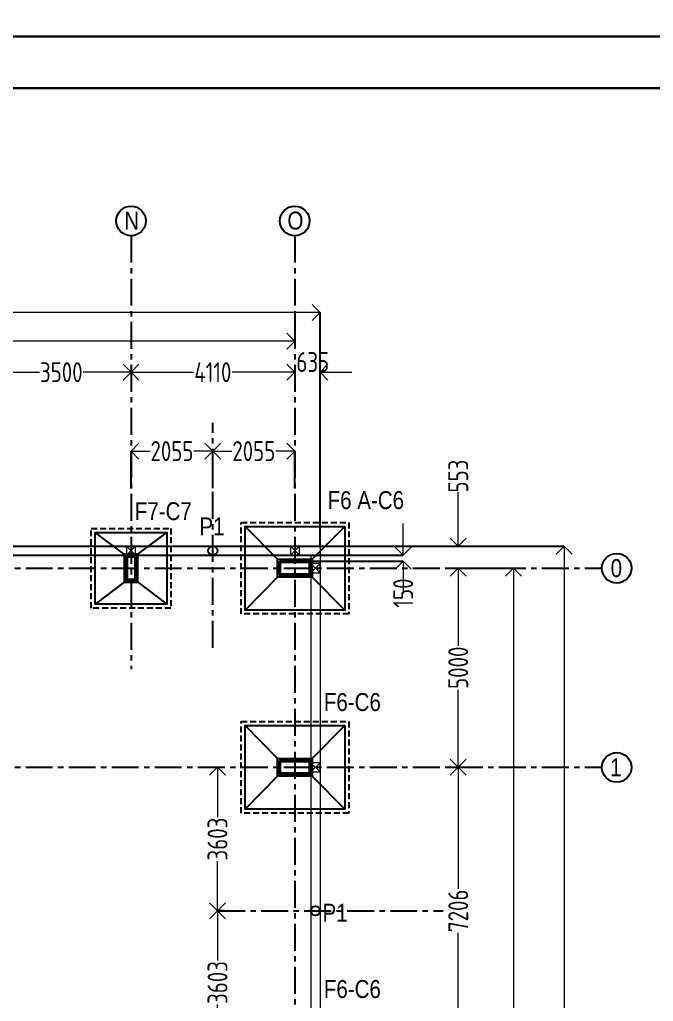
# Model space of a CAD drawing. Header units: inches. Extents: x -605 to 2991212, y -2872845 to 0.
# Drawn here: x 2325180 to 2341090, y -2388678 to -2364027 of the extents above; entities that cross this region are included whole.
import ezdxf
from ezdxf import colors
from ezdxf.entities.mleader import LeaderData, LeaderLine
from ezdxf.math import Vec2, Vec3

# ---------------------------------------------------------------- set-up
doc = ezdxf.new("R2010")
doc.units = ezdxf.units.IN
doc.header["$LTSCALE"] = 600
doc.header["$MEASUREMENT"] = 0
doc.linetypes.add('CENTER', pattern=[2, 1.25, -0.25, 0.25, -0.25])
doc.linetypes.add('DASHED2', pattern=[0.375, 0.25, -0.125])
for name, color, linetype, lineweight in [('PV_MASONRY', 10, 'Continuous', 0), ('PV_TEXT_ROMANS', 7, 'Continuous', 0), ('rDIMension', 1, 'Continuous', 18), ('rRCC 2', 40, 'Continuous', 15), ('rSHEET', 2, 'Continuous', 30)]:
    doc.layers.add(name, color=color, linetype=linetype, lineweight=lineweight)
doc.layers.add('see level', color=2, linetype='Continuous')
doc.layers.add('SnT-CENTER2', color=8, linetype='CENTER')
doc.styles.add('DIM', font='geniso.shx', dxfattribs={"width": 0.85})
doc.styles.add('J.P', font='ARIALN.TTF')
doc.styles.add('TEXT3', font='geniso.shx')
doc.dimstyles.new('ST-100', dxfattribs={"dimscale": 100, "dimtxt": 2.5, "dimasz": 2, "dimexe": 0.18, "dimexo": 0.0625, "dimgap": 0.2, "dimtad": 0, "dimdec": 0, "dimzin": 0, "dimdsep": 46, "dimtxsty": 'DIM', "dimblk": 'OPEN90', "dimcen": 0.09, "dimclrd": 256, "dimclrt": 7, "dimadec": 0, "dimazin": 0, "dimtfac": 1, "dimtdec": 0, "dimtofl": 0, "dimtmove": 0, "dimatfit": 3, "dimldrblk": 'OPEN90', "dimfxl": 1, "dimtolj": 1, "dimtzin": 0, "dimlwd": -1, "dimarcsym": 0})

# ---------------------------------------------------------------- blocks, each defined once
blk = doc.blocks.new('_Open90')
at = {"color": 0, "linetype": 'ByBlock', "lineweight": -2}
for p, q in [((0, 0), (-1, 0)), ((-0.5, 0.5), (0, 0)), ((0, 0), (-0.5, -0.5))]:
    blk.add_line(p, q, dxfattribs=at)
blk = doc.blocks.new('*D704')
at = {"layer": 'Defpoints', "color": 0, "linetype": 'ByBlock'}
for p in [(2324476, -2372880), (2327976, -2372880), (2327976, -2372880)]:
    blk.add_point(p, dxfattribs=at)
at = {"layer": 'rDIMension', "color": 0, "linetype": 'ByBlock', "lineweight": -2}
for p, q in [((2324476, -2372880), (2324476, -2372880)), ((2327976, -2372880), (2327976, -2372880))]:
    blk.add_line(p, q, dxfattribs=at)
at = {"layer": 'rDIMension'}
for p, q in [((2324876, -2372880), (2325675, -2372880)), ((2327576, -2372880), (2326778, -2372880))]:
    blk.add_line(p, q, dxfattribs=at)
at = {"layer": 'rDIMension', "linetype": 'ByBlock', "xscale": 400, "yscale": 400, "zscale": 400, "rotation": 180}
blk.add_blockref('_Open90', (2324476, -2372880), dxfattribs=at)
at = {"layer": 'rDIMension', "linetype": 'ByBlock', "xscale": 400, "yscale": 400, "zscale": 400}
blk.add_blockref('_Open90', (2327976, -2372880), dxfattribs=at)
at = {"layer": 'rDIMension', "color": 7, "linetype": 'ByBlock', "insert": (2326226, -2372880), "char_height": 500, "attachment_point": 5, "style": 'DIM'}
blk.add_mtext('\\A1;3500', dxfattribs=at)
blk = doc.blocks.new('*D705')
at = {"layer": 'Defpoints', "color": 0, "linetype": 'ByBlock'}
for p in [(2327976, -2372880), (2332086, -2372880), (2332086, -2372880)]:
    blk.add_point(p, dxfattribs=at)
at = {"layer": 'rDIMension', "color": 0, "linetype": 'ByBlock', "lineweight": -2}
for p, q in [((2327976, -2372880), (2327976, -2372880)), ((2332086, -2372880), (2332086, -2372880))]:
    blk.add_line(p, q, dxfattribs=at)
at = {"layer": 'rDIMension'}
for p, q in [((2328376, -2372880), (2329544, -2372880)), ((2331686, -2372880), (2330519, -2372880))]:
    blk.add_line(p, q, dxfattribs=at)
at = {"layer": 'rDIMension', "linetype": 'ByBlock', "xscale": 400, "yscale": 400, "zscale": 400, "rotation": 180}
blk.add_blockref('_Open90', (2327976, -2372880), dxfattribs=at)
at = {"layer": 'rDIMension', "linetype": 'ByBlock', "xscale": 400, "yscale": 400, "zscale": 400}
blk.add_blockref('_Open90', (2332086, -2372880), dxfattribs=at)
at = {"layer": 'rDIMension', "color": 7, "linetype": 'ByBlock', "insert": (2330031, -2372880), "char_height": 500, "attachment_point": 5, "style": 'DIM'}
blk.add_mtext('\\A1;4110', dxfattribs=at)
blk = doc.blocks.new('*D706')
at = {"layer": 'Defpoints', "color": 0, "linetype": 'ByBlock'}
for p in [(2336191, -2382801), (2336191, -2390007), (2336191, -2390007)]:
    blk.add_point(p, dxfattribs=at)
at = {"layer": 'rDIMension', "color": 0, "linetype": 'ByBlock', "lineweight": -2}
for p, q in [((2336191, -2382801), (2336191, -2382801)), ((2336191, -2390007), (2336191, -2390007))]:
    blk.add_line(p, q, dxfattribs=at)
at = {"layer": 'rDIMension'}
for p, q in [((2336191, -2383201), (2336191, -2385853)), ((2336191, -2389607), (2336191, -2386956))]:
    blk.add_line(p, q, dxfattribs=at)
at = {"layer": 'rDIMension', "linetype": 'ByBlock', "xscale": 400, "yscale": 400, "zscale": 400}
for p, rotation in [((2336191, -2382801), 90), ((2336191, -2390007), 270)]:
    blk.add_blockref('_Open90', p, dxfattribs=dict(at, rotation=rotation))
at = {"layer": 'rDIMension', "color": 7, "linetype": 'ByBlock', "insert": (2336191, -2386404), "char_height": 500, "attachment_point": 5, "rotation": 90, "style": 'DIM'}
blk.add_mtext('\\A1;7206', dxfattribs=at)
blk = doc.blocks.new('*D747')
at = {"layer": 'Defpoints', "color": 0, "linetype": 'ByBlock'}
for p in [(2330148, -2386404), (2330323, -2386404), (2330148, -2390007)]:
    blk.add_point(p, dxfattribs=at)
at = {"layer": 'rDIMension', "color": 0, "linetype": 'ByBlock', "lineweight": -2}
for p, q in [((2330323, -2386404), (2330148, -2386404)), ((2330148, -2390007), (2330148, -2390007))]:
    blk.add_line(p, q, dxfattribs=at)
at = {"layer": 'rDIMension'}
for p, q in [((2330148, -2386804), (2330148, -2387654)), ((2330148, -2389607), (2330148, -2388757))]:
    blk.add_line(p, q, dxfattribs=at)
at = {"layer": 'rDIMension', "linetype": 'ByBlock', "xscale": 400, "yscale": 400, "zscale": 400}
for p, rotation in [((2330148, -2386404), 90), ((2330148, -2390007), 270)]:
    blk.add_blockref('_Open90', p, dxfattribs=dict(at, rotation=rotation))
at = {"layer": 'rDIMension', "color": 7, "linetype": 'ByBlock', "insert": (2330148, -2388205), "char_height": 500, "attachment_point": 5, "rotation": 90, "style": 'DIM'}
blk.add_mtext('\\A1;3603', dxfattribs=at)
blk = doc.blocks.new('*D748')
at = {"layer": 'Defpoints', "color": 0, "linetype": 'ByBlock'}
for p in [(2330148, -2382801), (2330148, -2382801), (2330323, -2386404)]:
    blk.add_point(p, dxfattribs=at)
at = {"layer": 'rDIMension', "color": 0, "linetype": 'ByBlock', "lineweight": -2}
for p, q in [((2330148, -2382801), (2330148, -2382801)), ((2330323, -2386404), (2330148, -2386404))]:
    blk.add_line(p, q, dxfattribs=at)
at = {"layer": 'rDIMension'}
for p, q in [((2330148, -2383201), (2330148, -2384051)), ((2330148, -2386004), (2330148, -2385154))]:
    blk.add_line(p, q, dxfattribs=at)
at = {"layer": 'rDIMension', "linetype": 'ByBlock', "xscale": 400, "yscale": 400, "zscale": 400}
for p, rotation in [((2330148, -2382801), 90), ((2330148, -2386404), 270)]:
    blk.add_blockref('_Open90', p, dxfattribs=dict(at, rotation=rotation))
at = {"layer": 'rDIMension', "color": 7, "linetype": 'ByBlock', "insert": (2330148, -2384603), "char_height": 500, "attachment_point": 5, "rotation": 90, "style": 'DIM'}
blk.add_mtext('\\A1;3603', dxfattribs=at)
blk = doc.blocks.new('*D749')
at = {"layer": 'Defpoints', "color": 0, "linetype": 'ByBlock'}
for p in [(2332086, -2371391), (2332086, -2372098), (2270296, -2372183)]:
    blk.add_point(p, dxfattribs=at)
at = {"layer": 'rDIMension', "color": 0, "linetype": 'ByBlock', "lineweight": -2}
for p, q in [((2332086, -2371391), (2332086, -2372098)), ((2270296, -2372183), (2270296, -2372098))]:
    blk.add_line(p, q, dxfattribs=at)
at = {"layer": 'rDIMension'}
for p, q in [((2270696, -2372098), (2300087, -2372098)), ((2331686, -2372098), (2302296, -2372098))]:
    blk.add_line(p, q, dxfattribs=at)
at = {"layer": 'rDIMension', "linetype": 'ByBlock', "xscale": 400, "yscale": 400, "zscale": 400, "rotation": 180}
blk.add_blockref('_Open90', (2270296, -2372098), dxfattribs=at)
at = {"layer": 'rDIMension', "linetype": 'ByBlock', "xscale": 400, "yscale": 400, "zscale": 400}
blk.add_blockref('_Open90', (2332086, -2372098), dxfattribs=at)
at = {"layer": 'rDIMension', "color": 7, "linetype": 'ByBlock', "insert": (2301191, -2372098), "char_height": 500, "attachment_point": 5, "style": 'DIM'}
blk.add_mtext('\\A1;61790C/C', dxfattribs=at)
blk = doc.blocks.new('*D750')
at = {"layer": 'Defpoints', "color": 0, "linetype": 'ByBlock'}
for p in [(2332721, -2371384), (2270189, -2377246), (2332721, -2377246)]:
    blk.add_point(p, dxfattribs=at)
at = {"layer": 'rDIMension', "color": 0, "linetype": 'ByBlock', "lineweight": -2}
for p, q in [((2270189, -2377246), (2270189, -2371384)), ((2332721, -2377246), (2332721, -2371384))]:
    blk.add_line(p, q, dxfattribs=at)
at = {"layer": 'rDIMension'}
for p, q in [((2270589, -2371384), (2300267, -2371384)), ((2332321, -2371384), (2302644, -2371384))]:
    blk.add_line(p, q, dxfattribs=at)
at = {"layer": 'rDIMension', "linetype": 'ByBlock', "xscale": 400, "yscale": 400, "zscale": 400, "rotation": 180}
blk.add_blockref('_Open90', (2270189, -2371384), dxfattribs=at)
at = {"layer": 'rDIMension', "linetype": 'ByBlock', "xscale": 400, "yscale": 400, "zscale": 400}
blk.add_blockref('_Open90', (2332721, -2371384), dxfattribs=at)
at = {"layer": 'rDIMension', "color": 7, "linetype": 'ByBlock', "insert": (2301455, -2371384), "char_height": 500, "attachment_point": 5, "style": 'DIM'}
blk.add_mtext('\\A1;62532O/O', dxfattribs=at)
blk = doc.blocks.new('*D769')
at = {"layer": 'Defpoints', "color": 0, "linetype": 'ByBlock'}
for p in [(2330031, -2374861), (2327976, -2375796), (2330031, -2375796)]:
    blk.add_point(p, dxfattribs=at)
at = {"layer": 'rDIMension', "color": 0, "linetype": 'ByBlock', "lineweight": -2}
for p, q in [((2327976, -2375796), (2327976, -2374861)), ((2330031, -2375796), (2330031, -2374861))]:
    blk.add_line(p, q, dxfattribs=at)
at = {"layer": 'rDIMension'}
for p, q in [((2328376, -2374861), (2328453, -2374861)), ((2329631, -2374861), (2329555, -2374861))]:
    blk.add_line(p, q, dxfattribs=at)
at = {"layer": 'rDIMension', "linetype": 'ByBlock', "xscale": 400, "yscale": 400, "zscale": 400, "rotation": 180}
blk.add_blockref('_Open90', (2327976, -2374861), dxfattribs=at)
at = {"layer": 'rDIMension', "linetype": 'ByBlock', "xscale": 400, "yscale": 400, "zscale": 400}
blk.add_blockref('_Open90', (2330031, -2374861), dxfattribs=at)
at = {"layer": 'rDIMension', "color": 7, "linetype": 'ByBlock', "insert": (2329004, -2374861), "char_height": 500, "attachment_point": 5, "style": 'DIM'}
blk.add_mtext('\\A1;2055', dxfattribs=at)
blk = doc.blocks.new('*D770')
at = {"layer": 'Defpoints', "color": 0, "linetype": 'ByBlock'}
for p in [(2332086, -2374861), (2330031, -2375796), (2332086, -2375796)]:
    blk.add_point(p, dxfattribs=at)
at = {"layer": 'rDIMension', "color": 0, "linetype": 'ByBlock', "lineweight": -2}
for p, q in [((2330031, -2375796), (2330031, -2374861)), ((2332086, -2375796), (2332086, -2374861))]:
    blk.add_line(p, q, dxfattribs=at)
at = {"layer": 'rDIMension'}
for p, q in [((2330431, -2374861), (2330508, -2374861)), ((2331686, -2374861), (2331610, -2374861))]:
    blk.add_line(p, q, dxfattribs=at)
at = {"layer": 'rDIMension', "linetype": 'ByBlock', "xscale": 400, "yscale": 400, "zscale": 400, "rotation": 180}
blk.add_blockref('_Open90', (2330031, -2374861), dxfattribs=at)
at = {"layer": 'rDIMension', "linetype": 'ByBlock', "xscale": 400, "yscale": 400, "zscale": 400}
blk.add_blockref('_Open90', (2332086, -2374861), dxfattribs=at)
at = {"layer": 'rDIMension', "color": 7, "linetype": 'ByBlock', "insert": (2331059, -2374861), "char_height": 500, "attachment_point": 5, "style": 'DIM'}
blk.add_mtext('\\A1;2055', dxfattribs=at)
blk = doc.blocks.new('*D776')
at = {"layer": 'Defpoints', "color": 0, "linetype": 'ByBlock'}
for p in [(2336492, -2377801), (2336492, -2463812), (2337582, -2463812)]:
    blk.add_point(p, dxfattribs=at)
at = {"layer": 'rDIMension', "color": 0, "linetype": 'ByBlock', "lineweight": -2}
for p, q in [((2336492, -2377801), (2337582, -2377801)), ((2336492, -2463812), (2337582, -2463812))]:
    blk.add_line(p, q, dxfattribs=at)
at = {"layer": 'rDIMension'}
for p, q in [((2337582, -2378201), (2337582, -2419660)), ((2337582, -2463412), (2337582, -2421953))]:
    blk.add_line(p, q, dxfattribs=at)
at = {"layer": 'rDIMension', "linetype": 'ByBlock', "xscale": 400, "yscale": 400, "zscale": 400}
for p, rotation in [((2337582, -2377801), 90), ((2337582, -2463812), 270)]:
    blk.add_blockref('_Open90', p, dxfattribs=dict(at, rotation=rotation))
at = {"layer": 'rDIMension', "color": 7, "linetype": 'ByBlock', "insert": (2337582, -2420807), "char_height": 500, "attachment_point": 5, "rotation": 90, "style": 'DIM'}
blk.add_mtext('\\A1;86011 C/C', dxfattribs=at)
blk = doc.blocks.new('*D777')
at = {"layer": 'Defpoints', "color": 0, "linetype": 'ByBlock'}
for p in [(2332721, -2377246), (2338852, -2377246), (2332721, -2464369)]:
    blk.add_point(p, dxfattribs=at)
at = {"layer": 'rDIMension', "color": 0, "linetype": 'ByBlock', "lineweight": -2}
for p, q in [((2332721, -2377246), (2338852, -2377246)), ((2332721, -2464369), (2338852, -2464369))]:
    blk.add_line(p, q, dxfattribs=at)
at = {"layer": 'rDIMension'}
for p, q in [((2338852, -2377646), (2338852, -2419576)), ((2338852, -2463969), (2338852, -2422039))]:
    blk.add_line(p, q, dxfattribs=at)
at = {"layer": 'rDIMension', "linetype": 'ByBlock', "xscale": 400, "yscale": 400, "zscale": 400}
for p, rotation in [((2338852, -2377246), 90), ((2338852, -2464369), 270)]:
    blk.add_blockref('_Open90', p, dxfattribs=dict(at, rotation=rotation))
at = {"layer": 'rDIMension', "color": 7, "linetype": 'ByBlock', "insert": (2338852, -2420808), "char_height": 500, "attachment_point": 5, "rotation": 90, "style": 'DIM'}
blk.add_mtext('\\A1;87122 O/O', dxfattribs=at)
blk = doc.blocks.new('*D874')
at = {"layer": 'Defpoints', "color": 0, "linetype": 'ByBlock'}
for p in [(2336191, -2377248), (2336191, -2377248), (2336191, -2377801)]:
    blk.add_point(p, dxfattribs=at)
at = {"layer": 'rDIMension'}
for p, q in [((2336191, -2377248), (2336191, -2375892)), ((2336191, -2376848), (2336191, -2376448)), ((2336191, -2378201), (2336191, -2378601))]:
    blk.add_line(p, q, dxfattribs=at)
at = {"layer": 'rDIMension', "color": 0, "linetype": 'ByBlock', "lineweight": -2}
for p, q in [((2336191, -2377248), (2336191, -2377248)), ((2336191, -2377801), (2336191, -2377801))]:
    blk.add_line(p, q, dxfattribs=at)
at = {"layer": 'rDIMension', "linetype": 'ByBlock', "xscale": 400, "yscale": 400, "zscale": 400}
for p, rotation in [((2336191, -2377248), 270), ((2336191, -2377801), 90)]:
    blk.add_blockref('_Open90', p, dxfattribs=dict(at, rotation=rotation))
at = {"layer": 'rDIMension', "color": 7, "linetype": 'ByBlock', "insert": (2336191, -2375489), "char_height": 500, "attachment_point": 5, "rotation": 90, "style": 'DIM'}
blk.add_mtext('\\A1;553', dxfattribs=at)
blk = doc.blocks.new('*D885')
at = {"layer": 'Defpoints', "color": 0, "linetype": 'ByBlock'}
for p in [(2332086, -2372880), (2332721, -2372880), (2332721, -2372880)]:
    blk.add_point(p, dxfattribs=at)
at = {"layer": 'rDIMension'}
for p, q in [((2331686, -2372880), (2331286, -2372880)), ((2333121, -2372880), (2333521, -2372880))]:
    blk.add_line(p, q, dxfattribs=at)
at = {"layer": 'rDIMension', "color": 0, "linetype": 'ByBlock', "lineweight": -2}
for p, q in [((2332086, -2372880), (2332086, -2372880)), ((2332721, -2372880), (2332721, -2372880))]:
    blk.add_line(p, q, dxfattribs=at)
at = {"layer": 'rDIMension', "linetype": 'ByBlock', "xscale": 400, "yscale": 400, "zscale": 400}
blk.add_blockref('_Open90', (2332086, -2372880), dxfattribs=at)
at = {"layer": 'rDIMension', "linetype": 'ByBlock', "xscale": 400, "yscale": 400, "zscale": 400, "rotation": 180}
blk.add_blockref('_Open90', (2332721, -2372880), dxfattribs=at)
at = {"layer": 'rDIMension', "color": 7, "linetype": 'ByBlock', "insert": (2332540, -2372625), "char_height": 500, "attachment_point": 5, "style": 'DIM'}
blk.add_mtext('\\A1;635', dxfattribs=at)
blk = doc.blocks.new('*D891')
at = {"layer": 'Defpoints', "color": 0, "linetype": 'ByBlock'}
for p in [(2332304, -2377476), (2332304, -2377626), (2334808, -2377626)]:
    blk.add_point(p, dxfattribs=at)
at = {"layer": 'rDIMension'}
for p, q in [((2334808, -2377076), (2334808, -2376676)), ((2334808, -2377626), (2334808, -2378066)), ((2334808, -2378026), (2334808, -2378426))]:
    blk.add_line(p, q, dxfattribs=at)
at = {"layer": 'rDIMension', "color": 0, "linetype": 'ByBlock', "lineweight": -2}
for p, q in [((2332304, -2377476), (2334808, -2377476)), ((2332304, -2377626), (2334808, -2377626))]:
    blk.add_line(p, q, dxfattribs=at)
at = {"layer": 'rDIMension', "linetype": 'ByBlock', "xscale": 400, "yscale": 400, "zscale": 400}
for p, rotation in [((2334808, -2377476), 270), ((2334808, -2377626), 90)]:
    blk.add_blockref('_Open90', p, dxfattribs=dict(at, rotation=rotation))
at = {"layer": 'rDIMension', "color": 7, "linetype": 'ByBlock', "insert": (2334808, -2378426), "char_height": 500, "attachment_point": 5, "rotation": 90, "style": 'DIM'}
blk.add_mtext('\\A1;150', dxfattribs=at)
blk = doc.blocks.new('_DotBlank')
at = {"color": 0, "linetype": 'ByBlock', "lineweight": -2}
blk.add_line((-0.5, 0), (-1, 0), dxfattribs=at)
blk.add_circle((0, 0), 0.5, dxfattribs=at)
blk = doc.blocks.new('*D936')
at = {"layer": 'Defpoints', "color": 0, "linetype": 'ByBlock'}
for p in [(2335991, -2377801), (2336191, -2377801), (2335991, -2382801)]:
    blk.add_point(p, dxfattribs=at)
at = {"layer": 'rDIMension', "color": 0, "linetype": 'ByBlock', "lineweight": -2}
for p, q in [((2335991, -2377801), (2336191, -2377801)), ((2335991, -2382801), (2336191, -2382801))]:
    blk.add_line(p, q, dxfattribs=at)
at = {"layer": 'rDIMension'}
for p, q in [((2336191, -2378201), (2336191, -2379750)), ((2336191, -2382401), (2336191, -2380853))]:
    blk.add_line(p, q, dxfattribs=at)
at = {"layer": 'rDIMension', "linetype": 'ByBlock', "xscale": 400, "yscale": 400, "zscale": 400}
for p, rotation in [((2336191, -2377801), 90), ((2336191, -2382801), 270)]:
    blk.add_blockref('_Open90', p, dxfattribs=dict(at, rotation=rotation))
at = {"layer": 'rDIMension', "color": 7, "linetype": 'ByBlock', "insert": (2336191, -2380301), "char_height": 500, "attachment_point": 5, "rotation": 90, "style": 'DIM'}
blk.add_mtext('\\A1;5000', dxfattribs=at)

msp = doc.modelspace()

# ---------------------------------------------------------------- linework, layer by layer
at = {"color": 7, "linetype": 'DASHED2'}
for points in [[(2326976.3, -2376801.4), (2328976.3, -2376801.4), (2328976.3, -2378801.4), (2326976.3, -2378801.4)], [(2333441.3, -2376651.4), (2333441.3, -2378951.4), (2330741.3, -2378951.4), (2330741.3, -2376651.4)], [(2333441.3, -2381651.4), (2333441.3, -2383951.4), (2330741.3, -2383951.4), (2330741.3, -2381651.4)]]:
    msp.add_lwpolyline(points, close=True, dxfattribs=at)
at = {"color": 1, "linetype": 'ByBlock'}
for points in [[(2333341.3, -2376751.4), (2333341.3, -2378851.4), (2330841.3, -2378851.4), (2330841.3, -2376751.4)], [(2327076.3, -2376901.4), (2328876.3, -2376901.4), (2328876.3, -2378701.4), (2327076.3, -2378701.4)], [(2327801.3, -2377451.4), (2327801.3, -2378151.4), (2328151.3, -2378151.4), (2328151.3, -2377451.4)], [(2331656.3, -2377576.4), (2332526.3, -2377576.4), (2332526.3, -2378026.4), (2331656.3, -2378026.4)], [(2333341.3, -2381751.4), (2333341.3, -2383851.4), (2330841.3, -2383851.4), (2330841.3, -2381751.4)], [(2331656.3, -2382576.4), (2332526.3, -2382576.4), (2332526.3, -2383026.4), (2331656.3, -2383026.4)]]:
    msp.add_lwpolyline(points, close=True, dxfattribs=at)
for points in [[(2331656.3, -2377576.4), (2330841.3, -2376751.4)], [(2332526.3, -2377576.4), (2333341.3, -2376751.4)], [(2327801.3, -2377451.4), (2327076.3, -2376901.4)], [(2328151.3, -2377451.4), (2328876.3, -2376901.4)], [(2331656.3, -2378026.4), (2330841.3, -2378851.4)], [(2332526.3, -2378026.4), (2333341.3, -2378851.4)], [(2327801.3, -2378151.4), (2327076.3, -2378701.4)], [(2328151.3, -2378151.4), (2328876.3, -2378701.4)], [(2331656.3, -2382576.4), (2330841.3, -2381751.4)], [(2332526.3, -2382576.4), (2333341.3, -2381751.4)], [(2331656.3, -2383026.4), (2330841.3, -2383851.4)], [(2332526.3, -2383026.4), (2333341.3, -2383851.4)]]:
    msp.add_lwpolyline(points, dxfattribs=at)
at = {"color": 3, "linetype": 'ByBlock'}
for points in [[(2327851.3, -2377501.4), (2327851.3, -2378101.4), (2328101.3, -2378101.4), (2328101.3, -2377501.4)], [(2331706.3, -2377626.4), (2332476.3, -2377626.4), (2332476.3, -2377976.4), (2331706.3, -2377976.4)], [(2331706.3, -2382626.4), (2332476.3, -2382626.4), (2332476.3, -2382976.4), (2331706.3, -2382976.4)]]:
    msp.add_lwpolyline(points, close=True, dxfattribs=at)
at = {"color": 2, "linetype": 'ByBlock'}
for points in [[(2327876.3, -2377526.4), (2327876.3, -2378076.4), (2328076.3, -2378076.4), (2328076.3, -2377526.4)], [(2331731.3, -2377651.4), (2332451.3, -2377651.4), (2332451.3, -2377951.4), (2331731.3, -2377951.4)], [(2331731.3, -2382651.4), (2332451.3, -2382651.4), (2332451.3, -2382951.4), (2331731.3, -2382951.4)]]:
    msp.add_lwpolyline(points, close=True, dxfattribs=at)
at = {"color": 1, "linetype": 'ByBlock'}
for centre in [(2327976.3, -2369082.4), (2332086.3, -2369082.4), (2340170, -2377801.4), (2340170, -2382802.9)]:
    msp.add_circle(centre, 372.1, dxfattribs=at)
at = {"color": 8, "linetype": 'ByBlock'}
for centre in [(2330031.3, -2377361.4), (2330031.3, -2377361.4), (2332606.3, -2386404.1), (2332606.3, -2386404.1)]:
    msp.add_circle(centre, 115, dxfattribs=at)
at = {"layer": 'PV_MASONRY', "color": 8}
for points in [[(2332721.3, -2377246.4), (2332721.3, -2449504.8)], [(2332491.3, -2377476.4), (2332491.3, -2449504.8)]]:
    msp.add_lwpolyline(points, dxfattribs=at)
at = {"layer": 'rRCC 2', "color": 6}
for p, q in [((2328091.3, -2377246.4), (2327861.3, -2377476.4)), ((2328091.3, -2377476.4), (2327861.3, -2377246.4)), ((2332206.3, -2377246.4), (2331976.3, -2377476.4)), ((2332206.3, -2377476.4), (2331976.3, -2377246.4)), ((2332721.3, -2377686.4), (2332491.3, -2377916.4)), ((2332721.3, -2377916.4), (2332491.3, -2377686.4)), ((2332721.3, -2382686.4), (2332491.3, -2382916.4)), ((2332721.3, -2382916.4), (2332491.3, -2382686.4))]:
    msp.add_line(p, q, dxfattribs=at)
for points in [[(2328091.3, -2377246.4), (2327861.3, -2377246.4), (2327861.3, -2377476.4), (2328091.3, -2377476.4)], [(2332206.3, -2377246.4), (2331976.3, -2377246.4), (2331976.3, -2377476.4), (2332206.3, -2377476.4)], [(2332721.3, -2377686.4), (2332491.3, -2377686.4), (2332491.3, -2377916.4), (2332721.3, -2377916.4)], [(2332721.3, -2382686.4), (2332491.3, -2382686.4), (2332491.3, -2382916.4), (2332721.3, -2382916.4)]]:
    msp.add_lwpolyline(points, close=True, dxfattribs=at)
at = {"layer": 'rSHEET'}
msp.add_lwpolyline([(2360713.4, -2501041.5), (2360713.4, -2364451.2), (2264134.3, -2364451.2), (2264134.3, -2501041.5)], close=True, dxfattribs=at)
msp.add_lwpolyline([(2359415, -2498765), (2359415, -2366727.7, 0.4142136), (2358439.3, -2365752.1), (2266408.3, -2365752.1, 0.4142136), (2265432.7, -2366727.7), (2265432.7, -2498765, 0.4142136), (2266408.3, -2499740.7), (2358439.3, -2499740.7, 0.4142136)], format="xyb", close=True, dxfattribs=at)
at = {"layer": 'see level', "color": 8, "linetype": 'ByBlock'}
msp.add_line((2270411.3, -2377476.4), (2332491.3, -2377476.4), dxfattribs=at)
msp.add_lwpolyline([(2284746.3, -2377246.4), (2332721.3, -2377246.4)], dxfattribs=at)
at = {"layer": 'SnT-CENTER2', "color": 6, "ltscale": 0.9}
for p, q in [((2327976.3, -2369454.5), (2327976.3, -2380335)), ((2332086.3, -2369454.5), (2332086.3, -2470842.6)), ((2273492.5, -2377801.4), (2339797.9, -2377801.4)), ((2273492.5, -2382801.4), (2339797.9, -2382801.4))]:
    msp.add_line(p, q, dxfattribs=at)
at = {"layer": 'SnT-CENTER2', "color": 8, "ltscale": 0.9}
for points in [[(2330031.3, -2379800.9), (2330031.3, -2374153)], [(2330166.8, -2386404.1), (2335814.7, -2386404.1)]]:
    msp.add_lwpolyline(points, dxfattribs=at)

# ---------------------------------------------------------------- texts
at = {"layer": 'PV_TEXT_ROMANS', "char_height": 450, "style": 'J.P'}
for s, insert, width, attachment_point in [('\\pxqc;N', (2327527.2, -2368848.3), 931.892, 1), ('\\pxqc;O', (2331637.3, -2368848.3), 931.892, 1), ('\\pxqc;F6 A-C6', (2332365.3, -2375867.3), 3012.269, 1), ('\\pxqc;F7-C7', (2328321.3, -2376144.6), 931.892, 1), ('\\pxqc;P1', (2331078.1, -2376528.4), 2135.966, 3), ('0', (2340017.7, -2377574.4), 931.892, 1), ('\\pxqc;F6-C6', (2333067, -2380938.1), 931.892, 1), ('\\pxqc;1', (2339681.6, -2382576), 931.892, 1), ('\\pxqc;P1', (2334168.3, -2386228), 2135.966, 3), ('\\pxqc;F6-C6', (2333067, -2388143.6), 931.892, 1)]:
    msp.add_mtext(s, dxfattribs=dict(at, insert=insert, width=width, attachment_point=attachment_point))

# ---------------------------------------------------------------- dimensions: what is measured, and where the dimension line sits
at = {"layer": 'rDIMension', "color": 1, "linetype": 'ByBlock'}
for base, p1, p2, text, picture, middle in [((2332721.3, -2371384.4), (2270189.2, -2377246.4), (2332721.3, -2377246.4), '<>O/O', '*D750', (2301455.3, -2371384.4)), ((2332086.3, -2372098.3), (2270296.3, -2372183.1), (2332086.3, -2371390.7), '<>C/C', '*D749', (2301191.3, -2372098.3))]:
    dim = msp.add_linear_dim(base=base, p1=p1, p2=p2, text=text, dimstyle='ST-100', override={"dimtxt": 5, "dimasz": 4, "dimexe": 0, "dimexo": 0, "dimtmove": 1, "dimfxl": 1.25, "dimtfillclr": 256, "dimarcsym": 2}, dxfattribs=at)
    dim.commit()
    dim.dimension.update_dxf_attribs({"geometry": picture, "text_midpoint": middle})
for base, p1, p2, override, picture, middle in [((2332721.3, -2372879.8), (2332086.3, -2372879.8), (2332721.3, -2372879.8), {"dimtxt": 5, "dimasz": 4, "dimexe": 0, "dimexo": 0, "dimblk": 'Open90', "dimtmove": 1, "dimfxl": 1.25, "dimtfillclr": 256, "dimarcsym": 2}, '*D885', (2332540.3, -2372624.8)), ((2327976.3, -2372879.8), (2324476.3, -2372879.8), (2327976.3, -2372879.8), {"dimtxt": 5, "dimasz": 4, "dimexe": 0, "dimexo": 0, "dimtmove": 1, "dimfxl": 1.25, "dimtfillclr": 256, "dimarcsym": 2}, '*D704', (2326226.3, -2372879.8)), ((2332086.3, -2372879.8), (2327976.3, -2372879.8), (2332086.3, -2372879.8), {"dimtxt": 5, "dimasz": 4, "dimexe": 0, "dimexo": 0, "dimtmove": 1, "dimfxl": 1.25, "dimtfillclr": 256, "dimarcsym": 2}, '*D705', (2330031.3, -2372879.8)), ((2330031.3, -2374861.1), (2327976.3, -2375795.6), (2330031.3, -2375795.6), {"dimtxt": 5, "dimasz": 4, "dimexe": 0, "dimexo": 0, "dimblk": 'Open90', "dimtmove": 1, "dimfxl": 1.25, "dimtfillclr": 256, "dimarcsym": 2}, '*D769', (2329003.8, -2374861.1)), ((2332086.3, -2374861.1), (2330031.3, -2375795.6), (2332086.3, -2375795.6), {"dimtxt": 5, "dimasz": 4, "dimexe": 0, "dimexo": 0, "dimblk": 'Open90', "dimtmove": 1, "dimfxl": 1.25, "dimtfillclr": 256, "dimarcsym": 2}, '*D770', (2331058.8, -2374861.1))]:
    dim = msp.add_linear_dim(base=base, p1=p1, p2=p2, dimstyle='ST-100', override=override, dxfattribs=at)
    dim.commit()
    dim.dimension.update_dxf_attribs({"geometry": picture, "text_midpoint": middle})
for base, p1, p2, picture, middle in [((2336190.7, -2377248.4), (2336190.7, -2377801.4), (2336190.7, -2377248.4), '*D874', (2336190.7, -2375489.5)), ((2334808, -2377626.4), (2332303.8, -2377476.4), (2332303.8, -2377626.4), '*D891', (2334808, -2378426.4))]:
    dim = msp.add_linear_dim(base=base, p1=p1, p2=p2, angle=90, dimstyle='ST-100', override={"dimtxt": 5, "dimasz": 4, "dimexe": 0, "dimexo": 0, "dimblk": 'Open90', "dimtmove": 1, "dimfxl": 1.25, "dimtfillclr": 256, "dimarcsym": 2}, dxfattribs=at)
    dim.commit()
    dim.dimension.update_dxf_attribs({"geometry": picture, "text_midpoint": middle, "dimtype": 160})
for base, p1, p2, text, picture, middle in [((2338851.9, -2377246.4), (2332721.3, -2464368.8), (2332721.3, -2377246.4), '<> O/O', '*D777', (2338851.9, -2420807.6)), ((2337582.0541839, -2463811.8537986), (2336492.491852, -2377801.3537986), (2336492.491852, -2463811.8537986), '<> C/C', '*D776', (2337582.0541839, -2420806.6037986))]:
    dim = msp.add_linear_dim(base=base, p1=p1, p2=p2, angle=90, text=text, dimstyle='ST-100', override={"dimtxt": 5, "dimasz": 4, "dimexe": 0, "dimexo": 0, "dimblk": 'Open90', "dimtmove": 1, "dimfxl": 1.25, "dimtfillclr": 256, "dimarcsym": 2}, dxfattribs=at)
    dim.commit()
    dim.dimension.update_dxf_attribs({"geometry": picture, "text_midpoint": middle})
for base, p1, p2, override, picture, middle in [((2336190.7, -2377801.4), (2335990.7, -2382801.4), (2335990.7, -2377801.4), {"dimtxt": 5, "dimasz": 4, "dimexe": 0, "dimexo": 0, "dimblk": 'Open90', "dimtmove": 1, "dimfxl": 1.25, "dimtfillclr": 256, "dimarcsym": 2}, '*D936', (2336190.7, -2380301.4)), ((2336190.7434896, -2390006.8537986), (2336190.7434896, -2382801.3537986), (2336190.7434896, -2390006.8537986), {"dimtxt": 5, "dimasz": 4, "dimexe": 0, "dimexo": 0, "dimtmove": 1, "dimfxl": 1.25, "dimtfillclr": 256, "dimarcsym": 2}, '*D706', (2336190.7434896, -2386404.1037986))]:
    dim = msp.add_linear_dim(base=base, p1=p1, p2=p2, angle=90, dimstyle='ST-100', override=override, dxfattribs=at)
    dim.commit()
    dim.dimension.update_dxf_attribs({"geometry": picture, "text_midpoint": middle})
at = {"layer": 'rDIMension', "color": 8, "linetype": 'ByBlock'}
for base, p1, p2, picture, middle in [((2330148.4, -2382801.4), (2330323.3, -2386404.1), (2330148.4, -2382801.4), '*D748', (2330148.4, -2384602.7)), ((2330148.4, -2386404.1), (2330148.4, -2390006.9), (2330323.3, -2386404.1), '*D747', (2330148.4, -2388205.5))]:
    dim = msp.add_linear_dim(base=base, p1=p1, p2=p2, angle=90, dimstyle='ST-100', override={"dimtxt": 5, "dimasz": 4, "dimexe": 0, "dimexo": 0, "dimtmove": 1, "dimfxl": 1.25, "dimtfillclr": 256, "dimarcsym": 2}, dxfattribs=at)
    dim.commit()
    dim.dimension.update_dxf_attribs({"geometry": picture, "text_midpoint": middle})

# ---------------------------------------------------------------- leaders
at = {"layer": 'rRCC 2', "color": 7}
ml = msp.add_multileader_mtext('Standard', dxfattribs=at)
ml.set_content('\\A1;\\W0.85;(a)4-12# ', color=7, style='TEXT3')
ml.set_leader_properties(color=256, linetype='ByLayer', lineweight=-1)
ml.set_arrow_properties(name='DOTBLANK')
ml.build(insert=Vec2(0, 0))
ml.multileader.update_dxf_attribs({"text_top_attachment_type": 0, "text_bottom_attachment_type": 0, "dogleg_length": 7.47, "arrow_head_size": 187.5, "scale": 75})
ctx = ml.context
ctx.base_point, ctx.scale, ctx.char_height, ctx.arrow_head_size, ctx.landing_gap_size, ctx.plane_origin = Vec3(2449102.6, -2386705.8), 75, 250, 187.5, 6.75, Vec3(2444752.6, -2386753.7)
ctx.text_align_type = 2
notes = []
notes.append((ctx, [(0, (0, 0, 0), (0, 0), (1, 0), 1, [])]))
ctx.mtext.insert, ctx.mtext.alignment, ctx.mtext.flow_direction = Vec3(2450129.2, -2386574.5), 3, 5
ml = msp.add_multileader_mtext('Standard', dxfattribs=at)
ml.set_content('\\A1;\\W0.85;(a)4-12# ', color=7, style='TEXT3')
ml.set_leader_properties(color=256, linetype='ByLayer', lineweight=-1)
ml.set_arrow_properties(name='DOTBLANK')
ml.build(insert=Vec2(0, 0))
ml.multileader.update_dxf_attribs({"text_top_attachment_type": 0, "text_bottom_attachment_type": 0, "dogleg_length": 7.47, "arrow_head_size": 187.5, "scale": 75})
ctx = ml.context
ctx.base_point, ctx.scale, ctx.char_height, ctx.arrow_head_size, ctx.landing_gap_size, ctx.plane_origin = Vec3(2474235.5, -2625457.1), 75, 250, 187.5, 6.75, Vec3(2469885.5, -2625505)
ctx.text_align_type = 2
notes.append((ctx, [(0, (0, 0, 0), (0, 0), (1, 0), 1, [])]))
ctx.mtext.insert, ctx.mtext.alignment, ctx.mtext.flow_direction = Vec3(2475262.2, -2625325.8), 3, 5
for ctx, leaders in notes:
    for number, flags, end, landing, length, lines in leaders:
        leader = LeaderData()
        leader.index, (leader.has_last_leader_line, leader.has_dogleg_vector, leader.attachment_direction) = number, flags
        leader.last_leader_point, leader.dogleg_vector, leader.dogleg_length = Vec3(end), Vec3(landing), length
        for number, points, colour, breaks in lines:
            line = LeaderLine()
            line.index, line.vertices, line.color, line.breaks = number, Vec3.list(points), colors.encode_raw_color(colour), breaks
            leader.lines.append(line)
        ctx.leaders.append(leader)

doc.saveas('drawing.dxf')
